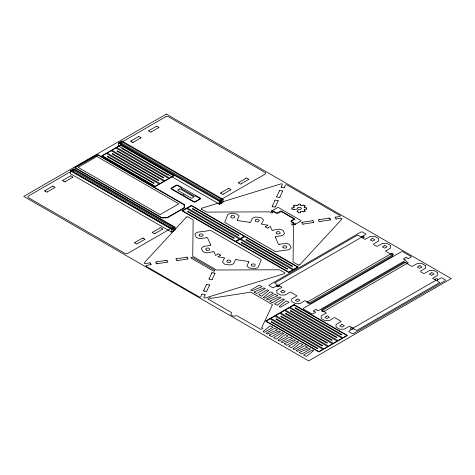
<?xml version="1.0" encoding="UTF-8"?>
<svg xmlns="http://www.w3.org/2000/svg" width="475" height="475" viewBox="0 0 475 475"><rect width="100%" height="100%" fill="white"/><g stroke="black" fill="none" stroke-linecap="round" stroke-linejoin="round"><path stroke-width="0.71" d="M184.116 207.688L184.122 204.903M210.609 298.158L209.837 297.671L207.872 298.906L231.598 312.651L230.945 314.497A0.992 0.57 0 0 0 231.2 315.05L232.797 315.97A0.992 0.57 0 0 0 233.753 316.118L236.954 315.738L260.959 329.424L262.918 328.267L261.707 327.631L272.484 304.617L250.83 292.113L211.001 298.353L210.639 298.057M297.92 205.313L298.264 204.244M300.337 212.735L300.663 211.719M120.899 144.115L121.796 141.692L222.241 199.66L220.893 203.318L219.984 203.846L219.984 200.967L222.241 199.66M201.81 294.571L200.842 296.649A0.992 0.57 0 0 1 199.185 296.905L146.163 266.291A0.992 0.57 0 0 1 146.609 265.335L150.207 264.777M203.722 290.427L206.281 284.917M209.154 278.718L211.713 273.208M206.845 290.908L209.404 285.398M212.277 279.205L214.837 273.695M204.933 295.052L203.888 297.303A0.992 0.57 0 0 0 204.226 297.902A0.992 0.57 0 0 0 205.307 297.956L284.388 273.659A1.075 0.618 0 0 0 284.596 272.68L280.06 270.055A1.657 0.956 0 0 0 278.878 269.776L217.081 270.008A1.324 0.766 0 0 1 216.137 269.782L193.135 256.506A1.324 0.766 0 0 1 192.743 255.96L193.147 220.281A1.657 0.956 0 0 0 192.666 219.598L188.118 216.974A1.075 0.618 0 0 0 186.39 217.087M272.329 206.12L274.888 200.604M276.818 196.466L279.377 190.956M281.289 186.812L282.334 184.561A0.992 0.57 0 0 0 281.996 183.962A0.992 0.57 0 0 0 280.909 183.908L201.828 208.198A1.075 0.618 0 0 0 201.62 209.178M284.412 187.292L285.374 185.214A0.992 0.57 0 0 1 287.037 184.959L340.058 215.573A0.992 0.57 0 0 1 339.613 216.529L336.009 217.087M275.452 206.601L278.012 201.091M279.941 196.947L282.494 191.437M237.268 219.925L239.038 216.131L236.995 214.088L231.42 213.222L227.887 214.403L224.829 221.89A1.324 0.766 0 0 0 225.186 222.603L274.859 251.281A1.324 0.766 0 0 0 276.1 251.483L289.061 249.719L291.104 247.677L289.608 244.459L286.069 243.283L279.496 244.298M224.253 258.293L222.49 262.093L224.533 264.13L230.102 264.997L233.641 263.821L235.357 259.76L236.295 259.629M261.713 223.713L263.477 219.913L261.434 217.877L255.859 217.01L252.326 218.185L250.592 222.27L249.672 222.377M248.692 262.081L246.929 265.881L248.971 267.918L254.541 268.785L258.079 267.609L261.131 260.122A1.324 0.766 0 0 0 260.781 259.403L211.114 230.725A1.324 0.766 0 0 0 209.873 230.523L196.905 232.287L194.869 234.329L196.365 237.547L199.898 238.723L206.471 237.708M254.161 292L263.874 287.933L265.341 288.58L256.666 293.592L254.155 292.089M261.885 286.728L252.195 290.783L250.705 290.148L259.374 285.137L261.885 286.639M269.848 301.055L279.561 296.994L281.028 297.641L272.359 302.646L269.865 301.192M277.566 295.8L267.858 299.85L266.392 299.202L275.061 294.197L277.578 295.699M269.283 335.053L279.003 330.992L280.464 331.639L271.795 336.644L269.283 335.154M277.216 329.917L267.508 333.973L266.042 333.325L274.716 328.314L277.228 329.816M284.299 343.722L294.013 339.655L295.48 340.308L286.805 345.313L284.293 343.811M292.214 338.604L282.518 342.635L281.052 341.988L289.726 336.983L292.238 338.485M299.309 352.391L309.023 348.323L310.49 348.971L301.821 353.976L299.315 352.497M307.242 347.255L297.558 351.298L296.067 350.657L304.736 345.652L307.248 347.154M304.166 210.104L304.695 209.338M297.107 211.5L298.425 209.665M293.811 207.646L294.399 206.857M186.414 217.099L144.341 262.758A0.992 0.57 0 0 0 144.442 263.382A0.992 0.57 0 0 0 145.475 263.577L149.376 262.978M299.802 264.765L341.881 219.106A0.992 0.57 0 0 0 341.78 218.482A0.992 0.57 0 0 0 340.747 218.286L336.846 218.886M276.794 285.665L276.895 285.57A1.496 0.861 0 0 0 277.228 285.285M437.517 279.918L437.617 279.822A1.294 0.748 0 0 0 436.668 278.742L436.287 278.736A1.294 0.748 0 0 0 435.296 279.805L435.385 279.906M304.142 206.827L305.229 205.912M184.009 207.824L167.058 217.615M237.156 219.973L237.381 220.519L249.577 222.312M75.549 167.455L97.731 154.951L183.973 204.731M298.098 264.89L293.556 262.265A1.657 0.956 0 0 1 293.069 261.582L293.473 225.904A1.324 0.766 0 0 0 293.087 225.358L291.81 224.622A0.796 0.457 0 0 1 291.81 223.968A0.796 0.457 0 0 1 292.933 223.968L294.832 224.515L300.752 221.112A0.825 0.475 0 0 0 300.752 220.436L278.605 207.652A0.825 0.475 0 0 0 277.442 207.652L271.54 211.066L271.498 211.571L272.484 212.165A0.796 0.457 0 0 1 272.484 212.812A0.796 0.457 0 0 1 271.362 212.812L270.079 212.076A1.324 0.766 0 0 0 269.141 211.856L207.343 212.088A1.657 0.956 0 0 1 206.162 211.808L201.614 209.184M293.574 223.636L293.651 223.256L291.389 221.944A1.49 0.861 0 0 1 291.389 220.727L294.049 218.933L281.295 211.547L278.101 213.055A1.49 0.861 0 0 1 275.999 213.055L273.719 211.749L273.066 211.797A0.891 0.511 0 0 1 272.632 211.933L272.288 211.939A0.891 0.511 0 0 1 271.807 211.797M271.635 211.001L271.635 211.678M261.594 223.761L261.772 224.295L268.09 225.18L265.863 226.462M224.372 258.246L224.147 257.699L217.853 256.821L220.085 255.532M248.811 262.034L248.585 261.488L236.384 259.694M71.517 170.703L73.773 169.397L174.218 227.388L174.218 230.268L173.31 230.791L171.962 228.689L71.517 170.703L72.865 169.919L72.871 171.356M70.33 170.78L73.839 168.762L174.996 227.163L174.996 230.042L171.493 232.067L70.33 173.66L70.33 170.78L171.493 229.188L174.996 227.163M118.435 143.011L121.944 140.986L223.102 199.393L223.102 202.273L219.598 204.297L118.435 145.89L118.435 143.011L219.598 201.418L223.102 199.393M45.214 190.487L52.203 186.449M63.08 180.173L70.068 176.142M131.219 140.832L138.207 136.8M149.079 130.518L156.067 126.487M122.36 148.111L121.778 148.443L167.984 175.127L168.572 174.788M47.5 191.805L54.488 187.768M65.36 181.492L72.348 177.46M133.505 142.15L140.493 138.118M151.365 131.842L158.353 127.805M135.084 242.369L142.072 238.331M152.944 232.055L159.933 228.024M221.083 192.713L228.071 188.682M238.943 182.406L245.931 178.368M137.364 243.687L144.352 239.655M155.224 233.373L162.213 229.342M223.369 194.037L230.357 190M241.229 183.724L248.217 179.687M171.962 228.689L174.218 227.388M293.378 205.841L294.708 205.075M217.799 254.214L215.573 255.497L214.047 251.851L213.156 251.726M268.149 227.786L270.382 226.498L271.92 230.155L272.846 230.256M303.887 211.909L305.217 211.138M279.027 284.911L360.958 237.613M353.453 327.881L435.385 280.577M206.56 237.637L207.504 237.767L210.603 244.809M279.407 244.37L278.481 244.263L275.363 237.191M97.114 154.993L97.814 154.993M294.951 224.461L293.782 224.461M302.177 205.693L303.762 205.063M300.752 211.66L302.13 211.316M294.084 209.754L297.267 208.994M296.507 205.681L297.825 205.372M302.569 222.258L312.117 220.78M319.289 219.664L328.837 218.191M303.406 224.058L312.954 222.585M320.126 221.469L329.674 219.99M272.935 230.191L279.508 229.17L283.047 230.351L284.543 233.569L282.5 235.612L275.429 236.609L275.245 237.144M213.032 251.815L206.459 252.837L202.92 251.655L201.424 248.437L203.466 246.394L210.496 245.409L210.722 244.862M156.542 261.868L166.09 260.389M176.819 258.733L186.36 257.254M157.379 263.673L166.927 262.194M177.656 260.532L187.197 259.053M291.947 207.89L293.704 207.706M304.802 209.285L306.648 209.089M278.124 286.752L277.744 286.752M298.359 204.197L300.236 204.197M298.359 212.782L300.236 212.782M161.999 217.675L166.743 217.681M304.766 207.688L306.648 207.89M291.947 209.089L293.675 209.273M212.818 272.84L214.201 273.054A0.635 0.368 0 0 1 214.932 273.636M204.357 291.062L205.74 291.276A0.635 0.368 0 0 0 206.88 290.985M297.154 211.559L297.849 211.678M300.776 205.396L302.041 205.699M362.122 237.613L362.288 237.666A1.294 0.748 0 0 0 364.153 236.983A1.294 0.748 0 0 0 362.265 236.33L362.098 236.384A1.496 0.861 0 0 1 359.985 236.378L358.091 235.155L357.378 235.178L274.692 282.963L276.889 284.353A1.496 0.861 0 0 1 277.228 284.644M352.29 327.881L352.123 327.827A1.294 0.748 0 0 0 350.259 328.51A1.294 0.748 0 0 0 352.147 329.163L352.313 329.11A1.496 0.861 0 0 1 354.427 329.11L356.321 330.333L357.034 330.315L439.719 282.524L437.522 281.135A1.496 0.861 0 0 1 437.184 280.844M302.272 211.322L303.762 211.915M294.832 205.063L296.364 205.675M161.732 217.615L75.549 167.865M406.588 257.812L408.257 258.774L410.905 257.248A1.051 0.606 0 0 0 410.905 256.393L402.853 251.744A1.051 0.606 0 0 0 401.369 251.744L303.489 308.251A1.051 0.606 0 0 0 303.513 309.094L311.564 313.743A1.051 0.606 0 0 0 313.031 313.761L315.703 312.218L314.034 311.256M404.136 259.231L405.804 260.193L318.155 310.798L316.487 309.837M303.887 205.075L305.217 205.841M131.219 141.568L132.228 142.15M221.083 193.45L222.092 194.032A0.635 0.368 0 0 0 223.333 194.109M219.984 200.967L119.54 142.975L121.802 141.669L120.448 142.452L120.454 143.889M75.697 173.387L77.615 174.491M78.892 175.233L80.174 175.97M81.451 176.712L83.374 177.816M84.651 178.558L89.128 181.141M90.41 181.883L94.887 184.466M96.17 185.203L108.965 192.595M110.242 193.331L117.919 197.766M119.201 198.502L123.678 201.085M124.955 201.828L126.237 202.564M127.514 203.306L129.438 204.41M130.714 205.152L135.191 207.735M136.473 208.477L140.95 211.06M142.233 211.797L171.659 228.79M64.089 181.492L63.08 180.91A0.635 0.368 0 0 1 62.943 180.197M143.343 238.331L144.352 238.919A0.635 0.368 0 0 1 144.489 239.632M45.214 191.223L46.229 191.805A0.635 0.368 0 0 0 47.464 191.882M304.178 210.182L305.229 211.066M293.366 205.912L294.393 206.773M279.027 285.588L279.122 285.683A1.294 0.748 0 0 1 277.94 286.757A1.294 0.748 0 0 1 276.806 285.665M304.131 206.91L304.659 207.634M293.776 209.327L293.983 209.73M329.941 218.559L330.309 219.355M156.275 263.304L155.907 262.503A0.635 0.368 0 0 1 156.412 261.85M150.474 263.346L150.848 264.142M300.337 204.244L300.687 205.331M297.938 211.737L298.264 212.735M306.731 207.949L306.731 209.03M291.864 207.949L291.864 209.03M220.893 200.438L220.893 203.318M219.598 201.418L219.598 204.297M173.31 227.911L173.31 230.791M171.493 229.188L171.493 232.067M73.773 169.397L73.773 172.277M205.028 294.993A0.635 0.368 0 0 0 204.286 294.411L202.914 294.203A0.635 0.368 0 0 0 201.774 294.494M150.854 264.136A0.635 0.368 0 0 1 150.343 264.801M149.471 262.918A0.635 0.368 0 0 1 150.486 263.346M217.835 254.137A0.635 0.368 0 0 1 219.088 254.214L220.085 254.796A0.635 0.368 0 0 1 220.216 255.514M265.733 226.486A0.635 0.368 0 0 0 265.863 227.204L266.873 227.786A0.635 0.368 0 0 0 268.114 227.857M176.682 258.709A0.635 0.368 0 0 0 176.172 259.374L176.552 260.163A0.635 0.368 0 0 0 177.555 260.591M186.461 257.201A0.635 0.368 0 0 1 187.477 257.622L187.839 258.418A0.635 0.368 0 0 1 187.334 259.077M209.499 285.338A0.635 0.368 0 0 0 208.763 284.757L207.385 284.549A0.635 0.368 0 0 0 206.245 284.84M204.363 291.068A0.635 0.368 0 0 1 203.627 290.48M313.084 222.603A0.635 0.368 0 0 0 313.595 221.944L313.221 221.148A0.635 0.368 0 0 0 312.218 220.727M302.438 222.241A0.635 0.368 0 0 0 301.928 222.9L302.302 223.689A0.635 0.368 0 0 0 303.311 224.117M166.185 260.336A0.635 0.368 0 0 1 167.2 260.763L167.562 261.559A0.635 0.368 0 0 1 167.058 262.212M157.278 263.726A0.635 0.368 0 0 1 156.263 263.298M274.853 200.527A0.635 0.368 0 0 1 275.999 200.236L277.37 200.45A0.635 0.368 0 0 1 278.107 201.032M275.482 206.678A0.635 0.368 0 0 1 274.336 206.969L272.965 206.756A0.635 0.368 0 0 1 272.234 206.174M279.342 190.879A0.635 0.368 0 0 1 280.488 190.582L281.859 190.802A0.635 0.368 0 0 1 282.589 191.377M279.971 197.024A0.635 0.368 0 0 1 278.825 197.321L277.453 197.101A0.635 0.368 0 0 1 276.723 196.525M212.313 279.282A0.635 0.368 0 0 1 211.167 279.573L209.79 279.359A0.635 0.368 0 0 1 209.059 278.777M211.678 273.131A0.635 0.368 0 0 1 212.824 272.84M297.261 208.751A2.078 1.199 0 0 1 299.143 207.296A2.078 1.199 0 0 1 301.364 208.578A2.078 1.199 0 0 1 298.846 209.665M437.184 280.208A1.496 0.861 0 0 1 437.511 279.918M330.315 219.349A0.635 0.368 0 0 1 329.804 220.014M328.932 218.132A0.635 0.368 0 0 1 329.947 218.559M319.158 219.646A0.635 0.368 0 0 0 318.648 220.311L319.022 221.101A0.635 0.368 0 0 0 320.031 221.528M406.553 257.735A0.635 0.368 0 0 0 405.306 257.812L404.136 258.495A0.635 0.368 0 0 0 404.005 259.207M316.451 309.765A0.635 0.368 0 0 0 315.204 309.837L314.034 310.519A0.635 0.368 0 0 0 313.904 311.238M45.214 191.229A0.635 0.368 0 0 1 45.083 190.505M52.244 186.372A0.635 0.368 0 0 1 53.491 186.449L54.488 187.037A0.635 0.368 0 0 1 54.625 187.75M65.324 181.569A0.635 0.368 0 0 1 64.078 181.492M70.104 176.065A0.635 0.368 0 0 1 71.351 176.142L72.354 176.724A0.635 0.368 0 0 1 72.485 177.436M152.808 232.079A0.635 0.368 0 0 0 152.938 232.797L153.953 233.373A0.635 0.368 0 0 0 155.188 233.451M162.349 229.318A0.635 0.368 0 0 0 162.213 228.6L161.203 228.024A0.635 0.368 0 0 0 159.968 227.947M134.947 242.393A0.635 0.368 0 0 0 135.078 243.111L136.093 243.687A0.635 0.368 0 0 0 137.328 243.764M142.108 238.26A0.635 0.368 0 0 1 143.355 238.331M158.484 127.787A0.635 0.368 0 0 0 158.353 127.062L157.344 126.487A0.635 0.368 0 0 0 156.103 126.409M148.948 130.542A0.635 0.368 0 0 0 149.079 131.266L150.088 131.842A0.635 0.368 0 0 0 151.329 131.919M140.624 138.094A0.635 0.368 0 0 0 140.493 137.376L139.484 136.8A0.635 0.368 0 0 0 138.243 136.723M131.219 141.574A0.635 0.368 0 0 1 131.088 140.855M133.469 142.227A0.635 0.368 0 0 1 132.216 142.156M228.107 188.605A0.635 0.368 0 0 1 229.354 188.682L230.357 189.264A0.635 0.368 0 0 1 230.488 189.976M221.083 193.456A0.635 0.368 0 0 1 220.952 192.737M245.967 178.291A0.635 0.368 0 0 1 247.22 178.368L248.217 178.95A0.635 0.368 0 0 1 248.348 179.669M241.193 183.801A0.635 0.368 0 0 1 239.94 183.724L238.943 183.142A0.635 0.368 0 0 1 238.812 182.424M271.872 210.864A0.825 0.475 0 0 1 273.036 210.864L276.414 212.818A0.825 0.475 0 0 0 277.584 212.818L280.458 211.161A0.659 0.38 0 0 1 281.39 211.161L294.678 218.827A0.659 0.38 0 0 1 294.678 219.367L291.804 221.023A0.825 0.475 0 0 0 291.804 221.7L295.183 223.648A0.825 0.475 0 0 1 295.183 224.325M299.826 264.771A1.075 0.618 0 0 1 298.104 264.884M336.751 218.945A0.635 0.368 0 0 1 335.736 218.518L335.374 217.722A0.635 0.368 0 0 1 335.878 217.063M284.448 187.37A0.635 0.368 0 0 1 283.296 187.667L281.924 187.447A0.635 0.368 0 0 1 281.188 186.865M293.544 224.325A0.802 0.463 0 0 1 293.324 224.081L293.336 223.885A0.802 0.463 0 0 1 293.55 223.672M276.866 290.332L276.866 292.903L280.577 295.04L285.03 295.04L290.278 292.042L296.768 295.688L296.768 296.109L291.709 298.9L291.709 301.471L295.42 303.614L299.868 303.614L305.003 300.616L309.498 303.175A0.992 0.57 0 0 0 310.899 303.175L392.593 256.007A0.992 0.57 0 0 0 392.593 255.2L385.457 251.109L390.652 248.075L390.652 245.504L386.941 243.36L382.488 243.36L377.857 246.032C377.049 247.107 372.091 244.197 373.884 243.74L378.516 241.068L378.516 238.498L374.805 236.354L370.352 236.354L365.097 239.352L361.208 237.162L365.447 234.597A1.051 0.606 0 0 0 365.447 233.742L362.478 232.026A1.051 0.606 0 0 0 360.994 232.026L269.367 284.929A1.051 0.606 0 0 0 269.367 285.784L272.335 287.5A1.051 0.606 0 0 0 273.82 287.5L278.029 285.036L282.031 287.233L276.866 290.332M425.553 265.656L425.553 268.227L420.927 270.898C419.176 271.255 423.777 274.271 424.899 273.19L429.525 270.518L433.978 270.518L437.689 272.662L437.689 275.233L432.565 278.392L436.525 280.523L440.735 278.065A1.051 0.606 0 0 1 442.219 278.065L445.188 279.775A1.051 0.606 0 0 1 445.188 280.636L353.56 333.533A1.051 0.606 0 0 1 352.076 333.533L349.107 331.823A1.051 0.606 0 0 1 349.107 330.968L353.323 328.373L349.457 326.212L344.203 329.205L339.75 329.205L336.039 327.067L336.039 324.496L341.234 321.462L334.875 317.698L334.157 317.733L329.359 320.637L324.912 320.637L321.201 318.493L321.201 315.923L326.39 312.96L321.961 310.365A0.992 0.57 0 0 1 321.961 309.558L403.649 262.39A0.992 0.57 0 0 1 405.056 262.39L412.021 266.499L417.388 263.512L421.842 263.512L425.553 265.656M227.4 260.401C225.388 262.331 228.606 262.764 230.155 262.36C232.322 260.336 228.742 259.605 227.4 260.401M251.845 264.189C249.82 266.083 253.062 266.6 254.618 266.125C256.726 264.041 253.133 263.465 251.845 264.189M231.384 215.905C229.247 217.799 232.809 218.441 234.169 217.787C236.324 215.644 232.507 215.282 231.39 215.876M255.799 219.747C253.745 221.641 256.945 222.128 258.543 221.718C260.763 219.575 257.135 219.07 255.805 219.735M297.124 299.149L295.331 300.354L297.57 301.548L299.968 300.224L298.015 298.894L297.124 299.149M341.507 324.716L339.714 325.927L341.952 327.121L344.345 325.797L342.398 324.467L341.513 324.686M372.038 238.753L370.239 239.964L372.477 241.158L374.876 239.833L372.923 238.503L372.038 238.735M419.075 265.911L417.282 267.122L419.52 268.31L421.919 266.986L419.965 265.662L419.081 265.893M282.328 290.552L280.529 291.763L282.767 292.95L285.166 291.626L283.213 290.296L282.328 290.534M326.616 316.172L324.823 317.383L327.061 318.571L329.46 317.247L327.459 315.905L326.622 316.142M384.18 245.765L382.387 246.976L384.625 248.164L387.024 246.84L385.071 245.516L384.186 245.747M431.223 272.923L429.424 274.134L431.662 275.322L434.061 273.998L432.108 272.668L431.223 272.905M199.607 235.968C200.717 236.787 204.773 236.069 202.576 234.341C201.839 233.409 197.481 233.985 199.607 235.95M206.263 250.064C207.397 250.895 211.417 250.147 209.232 248.437C208.466 247.469 204.102 248.134 206.263 250.046M276.664 233.67C277.756 234.49 281.794 233.789 279.656 232.014C278.962 231.171 274.568 231.669 276.67 233.635M283.225 247.778C284.317 248.603 288.355 247.908 286.211 246.145C285.398 245.237 281.105 245.801 283.225 247.778M263.56 297.457L264.717 298.235L273.386 293.229L270.477 291.828L263.566 297.439M263.132 331.538L264.29 332.31L272.959 327.305L270.097 325.886L263.138 331.514M268.577 290.54L267.419 289.786L258.75 294.791L261.63 296.204L268.565 290.599M279.247 306.517L280.404 307.295L289.073 302.284L286.199 300.871L279.247 306.517M278.142 340.201L279.3 340.979L287.969 335.973L285.095 334.554L278.148 340.183M284.27 299.6L283.112 298.84L274.437 303.852L277.317 305.265L284.252 299.654M283.379 333.408L276.426 339.073L273.547 337.654L282.221 332.648L283.379 333.408M293.158 348.87L294.31 349.647L302.985 344.636L300.087 343.229L293.158 348.87M298.389 342.071L291.466 347.724L288.557 346.322L297.231 341.317L298.389 342.095M313.399 350.74L306.464 356.398L303.572 354.991L312.241 349.986L313.399 350.758M166.327 114.095L23.75 196.407L308.673 360.905L451.25 278.593L166.327 114.095M96.763 154.785L75.187 167.253A1.003 0.582 0 0 0 75.192 168.067L161.346 217.799A0.992 0.57 0 0 0 162.046 217.966L167.443 217.799L184.33 208.05A0.992 0.57 0 0 0 184.615 207.646L184.615 204.933A0.992 0.57 0 0 0 184.324 204.529L98.165 154.785A0.992 0.57 0 0 0 96.763 154.785M96.882 156.477L78.114 167.325L160.069 214.635L178.843 203.793L96.882 156.477M165.632 116.797L120.917 142.648L220.228 199.981L264.997 174.171A2.096 1.211 0 0 0 264.979 172.461L168.583 116.808A2.096 1.211 0 0 0 165.632 116.797M73.209 170.192L28.441 196.009A2.096 1.211 0 0 0 28.453 197.713L124.854 253.365A2.096 1.211 0 0 0 127.805 253.377L172.514 227.525L73.209 170.192M120.793 144.839L101.745 155.842L155.183 186.693L174.23 175.697L120.793 144.839M106.418 153.544L102.446 155.842L155.183 186.289L159.155 183.991L106.418 153.544M111.209 150.777L107.237 153.075L159.974 183.522L163.946 181.224L111.209 150.777M116.001 148.016L112.029 150.308L164.766 180.755L168.738 178.458L116.001 148.016M120.793 145.249L116.82 147.541L169.557 177.988L173.529 175.697L120.793 145.249M107.985 156.406L107.403 156.744L153.609 183.421L154.197 183.089L107.985 156.406M112.777 153.639L112.195 153.977L158.401 180.66L158.988 180.322L112.777 153.639M117.568 150.878L116.987 151.21L163.192 177.893L163.78 177.555L117.568 150.878M176.094 185.303L171.398 188.011A1.324 0.766 0 0 0 171.398 189.092L193.545 201.875A1.324 0.766 0 0 0 195.415 201.875L200.106 199.167A1.324 0.766 0 0 0 200.106 198.087L177.959 185.303A1.324 0.766 0 0 0 176.094 185.303M176.468 185.523L171.778 188.231A0.784 0.451 0 0 0 171.778 188.872L182.002 194.774A1.199 0.695 0 0 1 183.671 194.792A1.199 0.695 0 0 1 183.7 195.753L193.925 201.655A0.784 0.451 0 0 0 195.035 201.655L199.726 198.948A0.784 0.451 0 0 0 199.726 198.307L195.67 195.967A1.199 0.695 0 0 1 194.002 195.949L181.616 188.795A1.199 0.695 0 0 1 181.587 187.833L177.579 185.523A0.784 0.451 0 0 0 176.468 185.523M179.443 189.056L177.882 189.958A0.618 0.356 0 0 0 177.882 190.463L191.17 198.134A0.618 0.356 0 0 0 192.042 198.134L193.604 197.232A0.618 0.356 0 0 0 193.604 196.727L180.322 189.056A0.618 0.356 0 0 0 179.443 189.056M191.336 205.396L181.931 210.829L288.806 272.531L298.27 267.069L191.336 205.396M186.598 208.537L182.626 210.829L235.368 241.276L239.341 238.978L186.598 208.537M191.389 205.77L187.417 208.062L240.16 238.509L244.132 236.212L191.389 205.77M188.171 211.399L187.583 211.737L233.801 238.414L234.383 238.076L188.171 211.399M192.963 208.632L192.375 208.97L238.587 235.648L239.174 235.309L192.963 208.632M240.041 239.388L236.069 241.68L288.806 272.127L292.778 269.83L240.041 239.388M244.833 236.621L240.861 238.913L293.598 269.361L297.57 267.069L244.833 236.621M241.609 242.25L241.027 242.583L287.233 269.266L287.82 268.927L241.609 242.25M246.4 239.483L245.818 239.816L292.024 266.499L292.612 266.16L246.4 239.483M294.084 304.6L265.454 321.13L318.891 351.981L347.522 335.451L294.084 304.6M270.132 318.832L266.154 321.13L318.891 351.577L322.863 349.279L270.132 318.832M274.924 316.071L270.946 318.363L323.683 348.81L327.655 346.512L274.924 316.071M279.71 313.304L275.738 315.596L328.474 346.043L332.447 343.752L279.71 313.304M284.501 310.537L280.529 312.829L333.266 343.277L337.238 340.985L284.501 310.537M289.293 307.77L285.321 310.062L338.058 340.51L342.03 338.218L289.293 307.77M294.084 305.003L290.112 307.295L342.849 337.743L346.821 335.451L294.084 305.003M271.7 321.694L271.112 322.032L317.324 348.715L317.906 348.377L271.7 321.694M276.492 318.933L275.904 319.265L322.115 345.948L322.697 345.61L276.492 318.933M281.283 316.166L280.695 316.498L326.907 343.182L327.489 342.843L281.283 316.166M286.075 313.399L285.487 313.738L331.698 340.415L332.28 340.076L286.075 313.399M290.866 310.632L290.278 310.971L336.49 337.648L337.072 337.309L290.866 310.632M295.658 307.865L295.07 308.204L341.282 334.881L341.863 334.543L295.658 307.865M391.875 253.246L306.773 302.379L308.507 303.382L393.609 254.25L391.875 253.246M406.564 261.731L321.462 310.864L323.196 311.861L408.298 262.728L406.564 261.731M214.581 270.186L192.434 257.402A0.908 0.522 0 0 0 191.152 257.402A0.908 0.522 0 0 0 191.152 258.145L213.293 270.928A0.908 0.522 0 0 0 214.581 270.928A0.908 0.522 0 0 0 214.581 270.186"/></g></svg>
